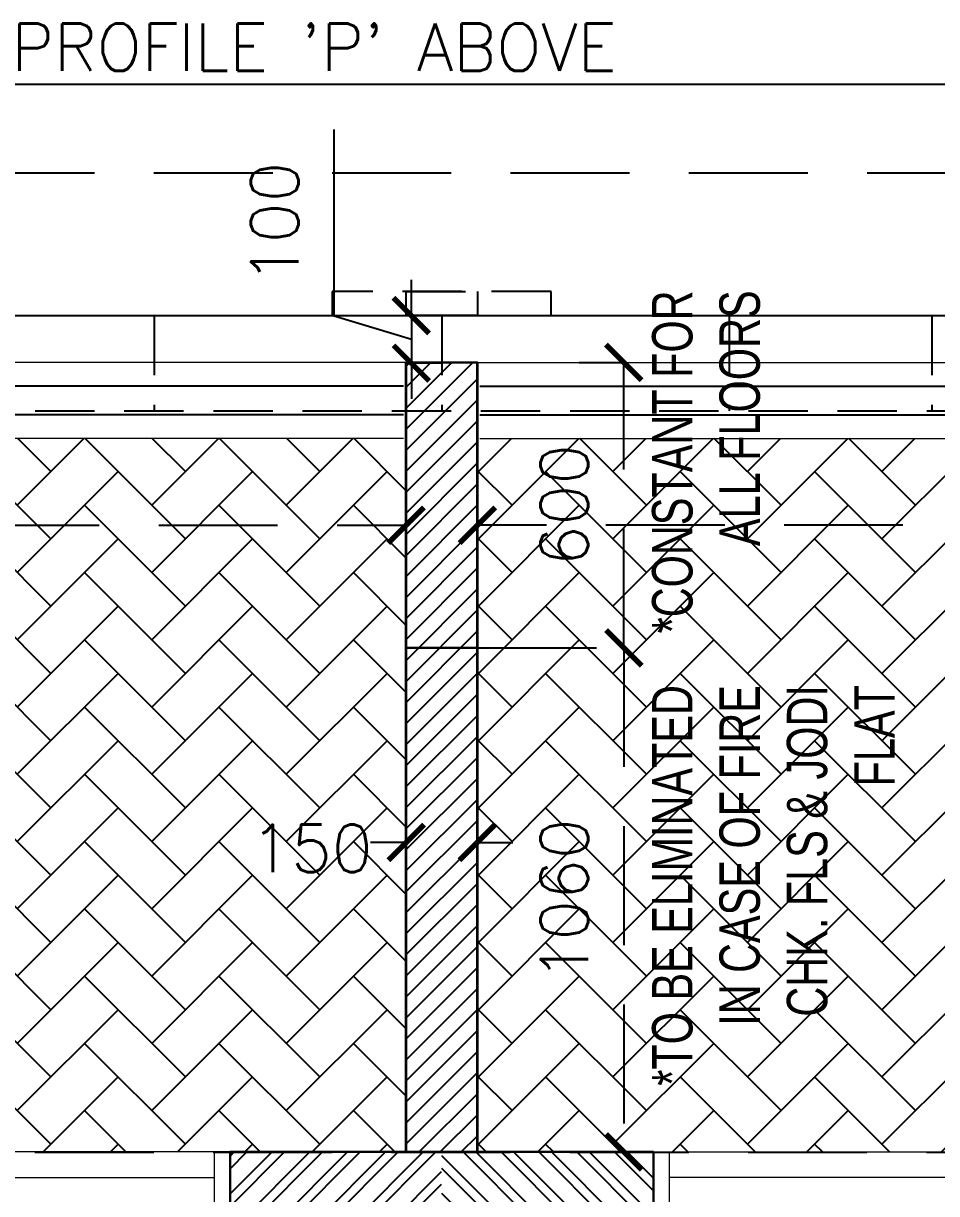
# Model space of a CAD drawing. Header units: millimetres. Extents: x 1167879 to 1231451, y -5731814 to -5645217.
# Drawn here: x 1205393 to 1207313, y -5702252 to -5699791 of the extents above; entities that cross this region are included whole.
import ezdxf

# ---------------------------------------------------------------- set-up
doc = ezdxf.new("R2010")
doc.units = ezdxf.units.MM
doc.header["$LTSCALE"] = 1000
doc.header["$MEASUREMENT"] = 0
for name, pattern in [('$2$AUDIT_D_120904163729-0', [0]), ('$5$HIDDEN', [0.375, 0.25, -0.125]), ('$7$HIDDEN', [0.375, 0.25, -0.125]), ('2BHK-A - BACK$0$AUDIT_D_120904163729-0', [0]), ('AUDIT_D_120904163729-0', [0]), ('HIDDEN', [0.375, 0.25, -0.125]), ('T8(T9 IS SIMILAR) - DIMENSION & TEXTING$0$HIDDEN', [0.375, 0.25, -0.125]), ('T8(T9 IS SIMILAR) - TYPICAL FLOOR ELEVATION$0$AUDIT_D_120904163729-0', [0]), ('T8(T9 IS SIMILAR) - TYPICAL FLOOR ELEVATION$0$HIDDEN', [0.375, 0.25, -0.125]), ('T8(T9 IS SIMILAR)$0$$0$HIDDEN', [0.375, 0.25, -0.125])]:
    doc.linetypes.add(name, pattern=pattern)
doc.layers.get('0').update_dxf_attribs({"linetype": 'AUDIT_D_120904163729-0'})
for name, color, linetype in [('$1$A-DIM', 1, '$2$AUDIT_D_120904163729-0'), ('2BHK-A - BACK$0$A-DECK SUNK 125', 8, 'Continuous'), ('2BHK-A - BACK$0$A-HATCH -160', 251, '2BHK-A - BACK$0$AUDIT_D_120904163729-0'), ('2BHK-A - BACK$0$ELE 1', 1, 'Continuous'), ('A-WALL-FEATURES', 110, 'AUDIT_D_120904163729-0'), ('T8(T9 IS SIMILAR) - DIMENSION & TEXTING$0$A-DIMENSIONS', 2, 'T8(T9 IS SIMILAR) - DIMENSION & TEXTING$0$HIDDEN'), ('T8(T9 IS SIMILAR) - TYPICAL FLOOR ELEVATION$0$A-DIM', 1, 'T8(T9 IS SIMILAR) - TYPICAL FLOOR ELEVATION$0$AUDIT_D_120904163729-0'), ('T8(T9 IS SIMILAR) - TYPICAL FLOOR ELEVATION$0$A-WALL-FEATURES', 6, 'T8(T9 IS SIMILAR) - TYPICAL FLOOR ELEVATION$0$AUDIT_D_120904163729-0'), ('T8(T9 IS SIMILAR)$0$$6$a-beam 2', 50, 'Continuous'), ('T8(T9 IS SIMILAR)$0$S-BEAM', 20, 'T8(T9 IS SIMILAR)$0$$0$HIDDEN')]:
    doc.layers.add(name, color=color, linetype=linetype)
for name, color, linetype, lineweight in [('2BHK-A - BACK$0$A-WALL- 160', 6, 'Continuous', 30), ('2BHK-A - BACK$0$Ele', 8, 'Continuous', 15), ('2BHK-A - BACK$0$Window', 4, 'Continuous', 20), ('T8(T9 IS SIMILAR) - DIMENSION & TEXTING$0$R0-18-10-2014-T1-1st Podium Floor Plan$0$Text', 2, 'Continuous', 0), ('T8(T9 IS SIMILAR)$0$D&W', 8, 'Continuous', 25)]:
    doc.layers.add(name, color=color, linetype=linetype, lineweight=lineweight)
doc.styles.add('$6$Romans 1', font='romans.shx', dxfattribs={"height": 100})
doc.styles.add('T8(T9 IS SIMILAR) - DIMENSION & TEXTING$0$ARIAL ARROW', font='swisscl.ttf')
doc.styles.add('T8(T9 IS SIMILAR) - DIMENSION & TEXTING$0$Romans 1', font='romans.shx', dxfattribs={"height": 100})
doc.styles.add('T8(T9 IS SIMILAR) - TYPICAL FLOOR ELEVATION$0$Romans 1', font='romans.shx', dxfattribs={"height": 100})
doc.dimstyles.new('$2$ALPINE S', dxfattribs={"dimscale": 0, "dimtxt": 100, "dimasz": 75, "dimexe": 0, "dimexo": 0, "dimgap": 75, "dimtad": 1, "dimdec": 0, "dimzin": 0, "dimdsep": 46, "dimtxsty": '$6$Romans 1', "dimblk": '$6$_ArchTick', "dimcen": 0.09, "dimclrd": 256, "dimclre": 256, "dimclrt": 7, "dimadec": 0, "dimazin": 0, "dimtfac": 1, "dimtdec": 0, "dimtofl": 0, "dimtmove": 1, "dimatfit": 0, "dimldrblk": '$2$_Open90', "dimfxl": 1, "dimtolj": 1, "dimtzin": 0, "dimarcsym": 0})
doc.dimstyles.new('T8(T9 IS SIMILAR) - DIMENSION & TEXTING$0$ALPINE S', dxfattribs={"dimscale": 0, "dimtxt": 100, "dimasz": 75, "dimexe": 0, "dimexo": 0, "dimgap": 75, "dimtad": 1, "dimdec": 0, "dimzin": 0, "dimdsep": 46, "dimtxsty": 'T8(T9 IS SIMILAR) - DIMENSION & TEXTING$0$Romans 1', "dimblk": 'T8(T9 IS SIMILAR) - DIMENSION & TEXTING$0$_ArchTick', "dimcen": 0.09, "dimclrd": 256, "dimclre": 256, "dimclrt": 7, "dimadec": 0, "dimazin": 0, "dimtfac": 1, "dimtdec": 0, "dimtofl": 0, "dimtmove": 1, "dimatfit": 0, "dimldrblk": 'T8(T9 IS SIMILAR) - DIMENSION & TEXTING$0$_Open90', "dimfxl": 1, "dimtolj": 1, "dimtzin": 0, "dimarcsym": 0})
doc.dimstyles.new('T8(T9 IS SIMILAR) - TYPICAL FLOOR ELEVATION$0$ALPINE S', dxfattribs={"dimscale": 0, "dimtxt": 100, "dimasz": 75, "dimexe": 0, "dimexo": 0, "dimgap": 75, "dimtad": 1, "dimdec": 0, "dimzin": 0, "dimdsep": 46, "dimtxsty": 'T8(T9 IS SIMILAR) - TYPICAL FLOOR ELEVATION$0$Romans 1', "dimblk": 'T8(T9 IS SIMILAR) - TYPICAL FLOOR ELEVATION$0$_ArchTick', "dimcen": 0.09, "dimclrd": 256, "dimclre": 256, "dimclrt": 7, "dimadec": 0, "dimazin": 0, "dimtfac": 1, "dimtdec": 0, "dimtofl": 0, "dimtmove": 1, "dimatfit": 0, "dimldrblk": 'T8(T9 IS SIMILAR) - TYPICAL FLOOR ELEVATION$0$_Open90', "dimfxl": 1, "dimtolj": 1, "dimtzin": 0, "dimarcsym": 0})

# ---------------------------------------------------------------- blocks, each defined once
blk = doc.blocks.new('T8(T9 IS SIMILAR) - DIMENSION & TEXTING$0$_ArchTick')
at = {"color": 0, "linetype": 'ByBlock', "const_width": 0.15}
blk.add_lwpolyline([(-0.5, -0.5), (0.5, 0.5)], dxfattribs=at)
blk = doc.blocks.new('*D510')
at = {"layer": 'T8(T9 IS SIMILAR) - DIMENSION & TEXTING$0$A-DIMENSIONS', "linetype": 'T8(T9 IS SIMILAR) - DIMENSION & TEXTING$0$HIDDEN', "lineweight": -2, "transparency": 16777216}
for p, q in [((1203427.3, -5700900.8), (1203427.3, -5700846.5)), ((1206197.3, -5700900.8), (1206197.3, -5700846.5))]:
    blk.add_line(p, q, dxfattribs=at)
at = {"layer": 'T8(T9 IS SIMILAR) - DIMENSION & TEXTING$0$A-DIMENSIONS', "lineweight": -2, "transparency": 16777216}
blk.add_line((1203427.3, -5700846.5), (1206197.3, -5700846.5), dxfattribs=at)
at = {"layer": 'T8(T9 IS SIMILAR) - DIMENSION & TEXTING$0$A-DIMENSIONS', "linetype": 'ByBlock', "lineweight": -2, "transparency": 16777216, "xscale": 75, "yscale": 75, "zscale": 75, "rotation": 180}
blk.add_blockref('T8(T9 IS SIMILAR) - DIMENSION & TEXTING$0$_ArchTick', (1203427.3, -5700846.5), dxfattribs=at)
at = {"layer": 'T8(T9 IS SIMILAR) - DIMENSION & TEXTING$0$A-DIMENSIONS', "linetype": 'ByBlock', "lineweight": -2, "transparency": 16777216, "xscale": 75, "yscale": 75, "zscale": 75}
blk.add_blockref('T8(T9 IS SIMILAR) - DIMENSION & TEXTING$0$_ArchTick', (1206197.3, -5700846.5), dxfattribs=at)
at = {"layer": 'T8(T9 IS SIMILAR) - DIMENSION & TEXTING$0$A-DIMENSIONS', "color": 7, "linetype": 'ByBlock', "transparency": 16777216, "insert": (1204812.3, -5700721.5), "char_height": 100, "attachment_point": 5, "style": 'T8(T9 IS SIMILAR) - DIMENSION & TEXTING$0$Romans 1'}
blk.add_mtext('\\A1;2770', dxfattribs=at)
blk = doc.blocks.new('T8(T9 IS SIMILAR) - DIMENSION & TEXTING$0$_Open90')
at = {"color": 0, "linetype": 'ByBlock', "lineweight": -2}
for p, q in [((-0.5, 0.5), (0, 0)), ((0, 0), (-1, 0)), ((0, 0), (-0.5, -0.5))]:
    blk.add_line(p, q, dxfattribs=at)
blk = doc.blocks.new('*D427')
at = {"layer": 'T8(T9 IS SIMILAR) - DIMENSION & TEXTING$0$A-DIMENSIONS', "linetype": 'T8(T9 IS SIMILAR) - DIMENSION & TEXTING$0$HIDDEN', "lineweight": -2, "transparency": 16777216}
for p, q in [((1206347.3, -5700900.8), (1206347.3, -5700846.5)), ((1209117.3, -5700900.8), (1209117.3, -5700846.5))]:
    blk.add_line(p, q, dxfattribs=at)
at = {"layer": 'T8(T9 IS SIMILAR) - DIMENSION & TEXTING$0$A-DIMENSIONS', "lineweight": -2, "transparency": 16777216}
blk.add_line((1209117.3, -5700846.5), (1206347.3, -5700846.5), dxfattribs=at)
at = {"layer": 'T8(T9 IS SIMILAR) - DIMENSION & TEXTING$0$A-DIMENSIONS', "linetype": 'ByBlock', "lineweight": -2, "transparency": 16777216, "xscale": 75, "yscale": 75, "zscale": 75, "rotation": 180}
blk.add_blockref('T8(T9 IS SIMILAR) - DIMENSION & TEXTING$0$_ArchTick', (1206347.3, -5700846.5), dxfattribs=at)
at = {"layer": 'T8(T9 IS SIMILAR) - DIMENSION & TEXTING$0$A-DIMENSIONS', "linetype": 'ByBlock', "lineweight": -2, "transparency": 16777216, "xscale": 75, "yscale": 75, "zscale": 75}
blk.add_blockref('T8(T9 IS SIMILAR) - DIMENSION & TEXTING$0$_ArchTick', (1209117.3, -5700846.5), dxfattribs=at)
at = {"layer": 'T8(T9 IS SIMILAR) - DIMENSION & TEXTING$0$A-DIMENSIONS', "color": 7, "linetype": 'ByBlock', "transparency": 16777216, "insert": (1207732.3, -5700721.5), "char_height": 100, "attachment_point": 5, "style": 'T8(T9 IS SIMILAR) - DIMENSION & TEXTING$0$Romans 1'}
blk.add_mtext('\\A1;2770', dxfattribs=at)
blk = doc.blocks.new('*D176')
at = {"layer": 'T8(T9 IS SIMILAR) - DIMENSION & TEXTING$0$A-DIMENSIONS', "linetype": 'T8(T9 IS SIMILAR) - DIMENSION & TEXTING$0$HIDDEN', "lineweight": -2, "transparency": 16777216}
for p, q in [((1206561.5, -5700504.3), (1206655.3, -5700504.3)), ((1206347.5, -5701104.3), (1206655.3, -5701104.3))]:
    blk.add_line(p, q, dxfattribs=at)
at = {"layer": 'T8(T9 IS SIMILAR) - DIMENSION & TEXTING$0$A-DIMENSIONS', "lineweight": -2, "transparency": 16777216}
blk.add_line((1206655.3, -5701104.3), (1206655.3, -5700504.3), dxfattribs=at)
at = {"layer": 'T8(T9 IS SIMILAR) - DIMENSION & TEXTING$0$A-DIMENSIONS', "linetype": 'ByBlock', "lineweight": -2, "transparency": 16777216, "xscale": 75, "yscale": 75, "zscale": 75}
for p, rotation in [((1206655.3, -5700504.3), 90), ((1206655.3, -5701104.3), 270)]:
    blk.add_blockref('T8(T9 IS SIMILAR) - DIMENSION & TEXTING$0$_ArchTick', p, dxfattribs=dict(at, rotation=rotation))
at = {"layer": 'T8(T9 IS SIMILAR) - DIMENSION & TEXTING$0$A-DIMENSIONS', "color": 7, "linetype": 'ByBlock', "transparency": 16777216, "insert": (1206530.3, -5700804.3), "char_height": 100, "attachment_point": 5, "rotation": 90, "style": 'T8(T9 IS SIMILAR) - DIMENSION & TEXTING$0$Romans 1'}
blk.add_mtext('\\A1;600', dxfattribs=at)
blk = doc.blocks.new('*D177')
at = {"layer": 'T8(T9 IS SIMILAR) - DIMENSION & TEXTING$0$A-DIMENSIONS', "linetype": 'T8(T9 IS SIMILAR) - DIMENSION & TEXTING$0$HIDDEN', "lineweight": -2, "transparency": 16777216}
for p, q in [((1206347.5, -5701104.3), (1206655.3, -5701104.3)), ((1206347.1, -5702164.3), (1206655.3, -5702164.3))]:
    blk.add_line(p, q, dxfattribs=at)
at = {"layer": 'T8(T9 IS SIMILAR) - DIMENSION & TEXTING$0$A-DIMENSIONS', "lineweight": -2, "transparency": 16777216}
blk.add_line((1206655.3, -5701104.3), (1206655.3, -5702164.3), dxfattribs=at)
at = {"layer": 'T8(T9 IS SIMILAR) - DIMENSION & TEXTING$0$A-DIMENSIONS', "linetype": 'ByBlock', "lineweight": -2, "transparency": 16777216, "xscale": 75, "yscale": 75, "zscale": 75}
for p, rotation in [((1206655.3, -5701104.3), 90), ((1206655.3, -5702164.3), 270)]:
    blk.add_blockref('T8(T9 IS SIMILAR) - DIMENSION & TEXTING$0$_ArchTick', p, dxfattribs=dict(at, rotation=rotation))
at = {"layer": 'T8(T9 IS SIMILAR) - DIMENSION & TEXTING$0$A-DIMENSIONS', "color": 7, "linetype": 'ByBlock', "transparency": 16777216, "insert": (1206530.3, -5701634.3), "char_height": 100, "attachment_point": 5, "rotation": 90, "style": 'T8(T9 IS SIMILAR) - DIMENSION & TEXTING$0$Romans 1'}
blk.add_mtext('\\A1;1060', dxfattribs=at)
blk = doc.blocks.new('*D178')
at = {"layer": 'T8(T9 IS SIMILAR) - DIMENSION & TEXTING$0$A-DIMENSIONS', "linetype": 'T8(T9 IS SIMILAR) - DIMENSION & TEXTING$0$HIDDEN', "lineweight": -2, "transparency": 16777216}
for p, q in [((1206197.5, -5701334.3), (1206197.5, -5701513.5)), ((1206347.1, -5701334.3), (1206347.1, -5701513.5))]:
    blk.add_line(p, q, dxfattribs=at)
at = {"layer": 'T8(T9 IS SIMILAR) - DIMENSION & TEXTING$0$A-DIMENSIONS', "lineweight": -2, "transparency": 16777216}
for p, q in [((1206197.5, -5701513.5), (1206122.5, -5701513.5)), ((1206347.1, -5701513.5), (1206422.1, -5701513.5))]:
    blk.add_line(p, q, dxfattribs=at)
at = {"layer": 'T8(T9 IS SIMILAR) - DIMENSION & TEXTING$0$A-DIMENSIONS', "linetype": 'ByBlock', "lineweight": -2, "transparency": 16777216, "xscale": 75, "yscale": 75, "zscale": 75}
blk.add_blockref('T8(T9 IS SIMILAR) - DIMENSION & TEXTING$0$_ArchTick', (1206197.5, -5701513.5), dxfattribs=at)
at = {"layer": 'T8(T9 IS SIMILAR) - DIMENSION & TEXTING$0$A-DIMENSIONS', "linetype": 'ByBlock', "lineweight": -2, "transparency": 16777216, "xscale": 75, "yscale": 75, "zscale": 75, "rotation": 180}
blk.add_blockref('T8(T9 IS SIMILAR) - DIMENSION & TEXTING$0$_ArchTick', (1206347.1, -5701513.5), dxfattribs=at)
at = {"layer": 'T8(T9 IS SIMILAR) - DIMENSION & TEXTING$0$A-DIMENSIONS', "color": 7, "linetype": 'ByBlock', "transparency": 16777216, "insert": (1205998.3, -5701526), "char_height": 100, "attachment_point": 5, "style": 'T8(T9 IS SIMILAR) - DIMENSION & TEXTING$0$Romans 1'}
blk.add_mtext('\\A1;150', dxfattribs=at)
blk = doc.blocks.new('2BHK-A - BACK$0$2400')
at = {"layer": '2BHK-A - BACK$0$Window', "color": 1, "lineweight": 13}
for p, q in [((1151176.5, -5692111.9), (1148842.5, -5692111.9)), ((1149607.5, -5692111.9), (1148880, -5692111.9)), ((1149607.5, -5692165.3), (1148880, -5692165.3)), ((1150373.7, -5692165.3), (1149645, -5692165.3)), ((1150411.2, -5692165.3), (1151176.5, -5692165.3)), ((1149607.5, -5692218.6), (1148842.5, -5692218.6)), ((1150373.7, -5692218.6), (1149645, -5692218.6)), ((1151139, -5692218.6), (1150411.2, -5692218.6)), ((1150373.7, -5692271.9), (1148842.5, -5692271.9)), ((1151139, -5692271.9), (1150411.2, -5692271.9))]:
    blk.add_line(p, q, dxfattribs=at)
at = {"layer": '2BHK-A - BACK$0$Window', "color": 5, "lineweight": 13}
for p, q in [((1149607.5, -5692142.2), (1148880, -5692142.2)), ((1149607.5, -5692146.7), (1148880, -5692146.7)), ((1150373.7, -5692183.8), (1149645, -5692183.8)), ((1150373.7, -5692200), (1149645, -5692200)), ((1151139, -5692237.2), (1150411.2, -5692237.2)), ((1151139, -5692253.3), (1150411.2, -5692253.3))]:
    blk.add_line(p, q, dxfattribs=at)
at = {"layer": '2BHK-A - BACK$0$Window', "color": 4, "lineweight": 13}
for points in [[(1148842.5, -5692111.9), (1148809.5, -5692111.9), (1148809.5, -5692271.9), (1148842.5, -5692271.9)], [(1148880, -5692146.7), (1148880, -5692165.3), (1148842.5, -5692165.3), (1148842.5, -5692111.9), (1148880, -5692111.9), (1148880, -5692142.2), (1148875.5, -5692142.2), (1148875.5, -5692146.7)], [(1149607.5, -5692146.7), (1149607.5, -5692165.3), (1149645, -5692165.3), (1149645, -5692111.9), (1149607.5, -5692111.9), (1149607.5, -5692142.2), (1149612, -5692142.2), (1149612, -5692146.7)], [(1151209.5, -5692111.9), (1151176.5, -5692111.9), (1151176.5, -5692271.9), (1151209.5, -5692271.9)], [(1149645, -5692200), (1149645, -5692218.6), (1149607.5, -5692218.6), (1149607.5, -5692165.3), (1149645, -5692165.3), (1149645, -5692183.8), (1149640.5, -5692183.8), (1149640.5, -5692200)], [(1150373.7, -5692200), (1150373.7, -5692218.6), (1150411.2, -5692218.6), (1150411.2, -5692165.3), (1150373.7, -5692165.3), (1150373.7, -5692183.8), (1150378.2, -5692183.8), (1150378.2, -5692200)], [(1150411.2, -5692253.3), (1150411.2, -5692271.9), (1150373.7, -5692271.9), (1150373.7, -5692218.6), (1150411.2, -5692218.6), (1150411.2, -5692237.2), (1150406.7, -5692237.2), (1150406.7, -5692253.3)], [(1151139, -5692253.3), (1151139, -5692271.9), (1151176.5, -5692271.9), (1151176.5, -5692218.6), (1151139, -5692218.6), (1151139, -5692237.2), (1151143.5, -5692237.2), (1151143.5, -5692253.3)]]:
    blk.add_lwpolyline(points, close=True, dxfattribs=at)
blk = doc.blocks.new('2BHK-A - BACK')
at = {"layer": '2BHK-A - BACK$0$A-DECK SUNK 125'}
h = blk.add_hatch(dxfattribs=at)
h.set_pattern_fill('AR-HBONE', color=256, scale=25)
h.set_pattern_definition([(45, (54492.58, 14880.85), (1e-14, 141.4213562), [300, -100]), (135, (54563.29, 14951.56), (1e-14, 141.4213562), [300, -100])])
h.paths.add_polyline_path([(1206197.1, -5702164.3), (1206197.1, -5700664.3), (1203427.1, -5700664.3), (1203427.1, -5702164.3)])
at = {"layer": '2BHK-A - BACK$0$A-HATCH -160', "linetype": 'ByBlock'}
h = blk.add_hatch(dxfattribs=at)
h.set_pattern_fill('ANSI32', color=256, scale=150)
h.paths.add_polyline_path([(1205827.1, -5702324.3), (1206272.1, -5702324.3), (1206272.1, -5702164.3), (1205827.1, -5702164.3)])
h.paths.add_polyline_path([(1202792.1, -5702324.3), (1202792.1, -5702164.3), (1203427.1, -5702164.3), (1203427.1, -5702324.3)])
at = {"layer": '2BHK-A - BACK$0$A-WALL- 160', "linetype": 'ByBlock'}
for p, q in [((1206347.1, -5701104.3), (1206197.1, -5701104.3)), ((1205827.1, -5702164.3), (1206272.1, -5702164.3)), ((1205827.1, -5702164.3), (1205827.1, -5702324.3))]:
    blk.add_line(p, q, dxfattribs=at)
blk.add_lwpolyline([(1206197.1, -5702164.3), (1206197.1, -5700504.3), (1206347.1, -5700504.3), (1206347.1, -5702164.3)], dxfattribs=at)
at = {"layer": '2BHK-A - BACK$0$Ele'}
for p, q in [((1206197.1, -5700504.3), (1203267.1, -5700504.3)), ((1206192.1, -5700664.3), (1203427.1, -5700664.3))]:
    blk.add_line(p, q, dxfattribs=at)
at = {"layer": '2BHK-A - BACK$0$ELE 1'}
for p, q in [((1206192.1, -5700554.3), (1203317.1, -5700554.3)), ((1206192.1, -5700614.3), (1203377.1, -5700614.3))]:
    blk.add_line(p, q, dxfattribs=at)
at = {"layer": '2BHK-A - BACK$0$A-WALL- 160', "linetype": 'ByBlock'}
blk.add_blockref('2BHK-A - BACK$0$2400', (54617.6, -10052.4), dxfattribs=at)
blk = doc.blocks.new('T8(T9 IS SIMILAR) - TYPICAL FLOOR ELEVATION$0$_ArchTick')
at = {"color": 0, "linetype": 'ByBlock', "const_width": 0.15}
blk.add_lwpolyline([(-0.5, -0.5), (0.5, 0.5)], dxfattribs=at)
blk = doc.blocks.new('*D715')
at = {"layer": 'T8(T9 IS SIMILAR) - TYPICAL FLOOR ELEVATION$0$A-DIM', "lineweight": -2, "transparency": 16777216}
for p, q in [((1206045.9, -5700407), (1206045.9, -5700014.1)), ((1206208.4, -5700405.8), (1206208.4, -5700330.8)), ((1206208.4, -5700455.8), (1206045.9, -5700407)), ((1206208.4, -5700405.8), (1206208.4, -5700505.8)), ((1206208.4, -5700505.8), (1206208.4, -5700580.8))]:
    blk.add_line(p, q, dxfattribs=at)
at = {"layer": 'T8(T9 IS SIMILAR) - TYPICAL FLOOR ELEVATION$0$A-DIM', "linetype": 'T8(T9 IS SIMILAR) - TYPICAL FLOOR ELEVATION$0$HIDDEN', "lineweight": -2, "transparency": 16777216}
for p, q in [((1206272.3, -5700405.8), (1206208.4, -5700405.8)), ((1206272.3, -5700505.8), (1206208.4, -5700505.8))]:
    blk.add_line(p, q, dxfattribs=at)
at = {"layer": 'T8(T9 IS SIMILAR) - TYPICAL FLOOR ELEVATION$0$A-DIM', "linetype": 'ByBlock', "lineweight": -2, "transparency": 16777216, "xscale": 75, "yscale": 75, "zscale": 75}
for p, rotation in [((1206208.4, -5700405.8), 270), ((1206208.4, -5700505.8), 90)]:
    blk.add_blockref('T8(T9 IS SIMILAR) - TYPICAL FLOOR ELEVATION$0$_ArchTick', p, dxfattribs=dict(at, rotation=rotation))
at = {"layer": 'T8(T9 IS SIMILAR) - TYPICAL FLOOR ELEVATION$0$A-DIM', "color": 7, "linetype": 'ByBlock', "transparency": 16777216, "insert": (1205920.9, -5700210.6), "char_height": 100, "attachment_point": 5, "rotation": 90, "style": 'T8(T9 IS SIMILAR) - TYPICAL FLOOR ELEVATION$0$Romans 1'}
blk.add_mtext('\\A1;100', dxfattribs=at)
blk = doc.blocks.new('T8(T9 IS SIMILAR) - TYPICAL FLOOR ELEVATION$0$_Open90')
at = {"color": 0, "linetype": 'ByBlock', "lineweight": -2}
for p, q in [((-0.5, 0.5), (0, 0)), ((0, 0), (-1, 0)), ((0, 0), (-0.5, -0.5))]:
    blk.add_line(p, q, dxfattribs=at)
blk = doc.blocks.new('$6$_ArchTick')
at = {"color": 0, "linetype": 'ByBlock', "const_width": 0.15}
blk.add_lwpolyline([(-0.5, -0.5), (0.5, 0.5)], dxfattribs=at)
blk = doc.blocks.new('*D56')
at = {"layer": '$1$A-DIM', "linetype": '$5$HIDDEN', "lineweight": -2, "transparency": 16777216}
for p, q in [((17960.2, 18394.1), (17960.2, 18880.8)), ((24920.2, 18394.1), (24920.2, 18880.8))]:
    blk.add_line(p, q, dxfattribs=at)
at = {"layer": '$1$A-DIM', "lineweight": -2, "transparency": 16777216}
blk.add_line((17960.2, 18880.8), (24920.2, 18880.8), dxfattribs=at)
at = {"layer": '$1$A-DIM', "linetype": 'ByBlock', "lineweight": -2, "transparency": 16777216, "xscale": 75, "yscale": 75, "zscale": 75, "rotation": 180}
blk.add_blockref('$6$_ArchTick', (17960.2, 18880.8), dxfattribs=at)
at = {"layer": '$1$A-DIM', "linetype": 'ByBlock', "lineweight": -2, "transparency": 16777216, "xscale": 75, "yscale": 75, "zscale": 75}
blk.add_blockref('$6$_ArchTick', (24920.2, 18880.8), dxfattribs=at)
at = {"layer": '$1$A-DIM', "color": 7, "linetype": 'ByBlock', "transparency": 16777216, "insert": (20755.7, 18958.5), "char_height": 100, "attachment_point": 5, "style": '$6$Romans 1'}
blk.add_mtext("\\A1;6960 ARCH PROFILE 'P' ABOVE", dxfattribs=at)
blk = doc.blocks.new('$2$_Open90')
at = {"color": 0, "linetype": 'ByBlock', "lineweight": -2}
for p, q in [((-0.5, 0.5), (0, 0)), ((0, 0), (-1, 0)), ((0, 0), (-0.5, -0.5))]:
    blk.add_line(p, q, dxfattribs=at)
blk = doc.blocks.new('T8(T9 IS SIMILAR) - DIMENSION & TEXTING')
at = {"linetype": 'ByBlock'}
h = blk.add_hatch(dxfattribs=at)
h.set_pattern_fill('ANSI31', color=8, scale=250)
h.paths.add_polyline_path([(1206197.7, -5702164.3), (1206347.3, -5702164.3), (1206347.1, -5700504.3), (1206197.5, -5700504.3)])
at = {"layer": 'T8(T9 IS SIMILAR) - DIMENSION & TEXTING$0$R0-18-10-2014-T1-1st Podium Floor Plan$0$Text', "linetype": 'ByBlock', "char_height": 85, "attachment_point": 3, "rotation": 90, "style": 'T8(T9 IS SIMILAR) - DIMENSION & TEXTING$0$ARIAL ARROW'}
for s, insert, width in [('*CONSTANT FOR ALL FLOORS', (1206714.6, -5700352.8), 815.538), ('*TO BE ELIMINATED IN CASE OF FIRE CHK. FLS & JODI FLAT', (1206714.6, -5701182.7), 926.885)]:
    blk.add_mtext(s, dxfattribs=dict(at, insert=insert, width=width))
at = {"layer": 'T8(T9 IS SIMILAR) - DIMENSION & TEXTING$0$A-DIMENSIONS', "linetype": 'ByBlock'}
for base, p1, p2, angle, picture, middle in [((1206655.3, -5700504.3), (1206347.5, -5701104.3), (1206561.5, -5700504.3), 90, '*D176', (1206530.3, -5700804.3)), ((1206347.3, -5700846.5), (1209117.3, -5700900.8), (1206347.3, -5700900.8), 180, '*D427', (1207732.3, -5700721.5)), ((1206655.3, -5702164.3), (1206347.5, -5701104.3), (1206347.1, -5702164.3), 90, '*D177', (1206530.3, -5701634.3))]:
    dim = blk.add_linear_dim(base=base, p1=p1, p2=p2, angle=angle, dimstyle='T8(T9 IS SIMILAR) - DIMENSION & TEXTING$0$ALPINE S', override={"dimscale": 1, "dimfxl": 5, "dimarcsym": 1}, dxfattribs=at)
    dim.commit()
    dim.dimension.update_dxf_attribs({"geometry": picture, "text_midpoint": middle})
dim = blk.add_linear_dim(base=(1206197.3, -5700846.5), p1=(1203427.3, -5700900.8), p2=(1206197.3, -5700900.8), dimstyle='T8(T9 IS SIMILAR) - DIMENSION & TEXTING$0$ALPINE S', override={"dimscale": 1, "dimfxl": 5, "dimarcsym": 1}, dxfattribs=at)
dim.commit()
dim.dimension.update_dxf_attribs({"geometry": '*D510', "text_midpoint": (1204812.3, -5700721.5)})
dim = blk.add_linear_dim(base=(1206197.5, -5701513.5), p1=(1206347.1, -5701334.3), p2=(1206197.5, -5701334.3), dimstyle='T8(T9 IS SIMILAR) - DIMENSION & TEXTING$0$ALPINE S', override={"dimscale": 1, "dimfxl": 5, "dimarcsym": 1}, dxfattribs=at)
dim.commit()
dim.dimension.update_dxf_attribs({"geometry": '*D178', "text_midpoint": (1205998.3, -5701651), "dimtype": 128})
blk = doc.blocks.new('T8(T9 IS SIMILAR) - TYPICAL FLOOR ELEVATION')
at = {"layer": 'T8(T9 IS SIMILAR) - TYPICAL FLOOR ELEVATION$0$A-WALL-FEATURES', "linetype": 'ByBlock'}
blk.add_lwpolyline([(1203167.3, -5701090.3), (1203167.3, -5700405.8), (1209377.3, -5700405.8), (1209377.3, -5701090.3)], dxfattribs=at)
at = {"layer": 'T8(T9 IS SIMILAR) - TYPICAL FLOOR ELEVATION$0$A-DIM', "linetype": 'ByBlock'}
dim = blk.add_linear_dim(base=(1206208.4, -5700505.8), p1=(1206272.3, -5700405.8), p2=(1206272.3, -5700505.8), angle=90, dimstyle='T8(T9 IS SIMILAR) - TYPICAL FLOOR ELEVATION$0$ALPINE S', override={"dimscale": 1, "dimfxl": 5, "dimarcsym": 1}, dxfattribs=at)
dim.commit()
dim.dimension.update_dxf_attribs({"geometry": '*D715', "text_midpoint": (1205920.9, -5700332)})
blk = doc.blocks.new('T8(T9 IS SIMILAR)')
at = {"layer": 'T8(T9 IS SIMILAR)$0$D&W', "linetype": 'ByBlock'}
blk.add_blockref('2BHK-A - BACK', (0, 0), dxfattribs=at)
at = {"layer": 'T8(T9 IS SIMILAR)$0$D&W', "linetype": 'ByBlock', "xscale": -1}
blk.add_blockref('2BHK-A - BACK', (2412544.6, 0), dxfattribs=at)
at = {"layer": 'T8(T9 IS SIMILAR)$0$D&W', "linetype": 'ByBlock'}
blk.add_blockref('T8(T9 IS SIMILAR) - TYPICAL FLOOR ELEVATION', (0, 0), dxfattribs=at)
at = {"layer": 'T8(T9 IS SIMILAR)$0$$6$a-beam 2', "linetype": 'ByBlock'}
blk.add_blockref('T8(T9 IS SIMILAR) - DIMENSION & TEXTING', (0, 0), dxfattribs=at)
at = {"layer": 'T8(T9 IS SIMILAR)$0$S-BEAM'}
blk.add_line((1202791.6, -5702164.6), (1209751.7, -5702164.5), dxfattribs=at)
blk = doc.blocks.new('2ndflproj')
at = {"layer": '$1$A-DIM', "linetype": 'ByBlock'}
dim = blk.add_linear_dim(base=(24920.2, 18880.8), p1=(17960.2, 18394.1), p2=(24920.2, 18394.1), text="<> ARCH PROFILE 'P' ABOVE", dimstyle='$2$ALPINE S', override={"dimscale": 1, "dimfxl": 5, "dimarcsym": 1}, dxfattribs=at)
dim.commit()
dim.dimension.update_dxf_attribs({"geometry": '*D56', "text_midpoint": (20755.7, 18824), "dimtype": 128})

msp = doc.modelspace()

# ---------------------------------------------------------------- linework, layer by layer
at = {"layer": 'A-WALL-FEATURES', "color": 3, "linetype": 'HIDDEN'}
msp.add_lwpolyline([(1202292.4, -5701090.3), (1202292.2, -5700105.8), (1210252.3, -5700105.8), (1210252.3, -5701089.9)], dxfattribs=at)

# ---------------------------------------------------------------- next in the draw order: block references
at = {"linetype": 'ByBlock'}
msp.add_blockref('T8(T9 IS SIMILAR) - DIMENSION & TEXTING', (0, 0), dxfattribs=at)

# ---------------------------------------------------------------- next in the draw order: block references
msp.add_blockref('T8(T9 IS SIMILAR)', (0, 0), dxfattribs=at)

# ---------------------------------------------------------------- next in the draw order: linework, layer by layer
at = {"color": 3, "linetype": '$7$HIDDEN', "ltscale": 0.5}
for p, q in [((1202792.3, -5700405.8), (1209752.3, -5700405.8)), ((1205667.5, -5700405.8), (1205667.5, -5700605.8)), ((1206272.2, -5700405.8), (1206272.2, -5700605.8)), ((1206876.9, -5700405.8), (1206876.9, -5700605.8)), ((1207303.2, -5700405.8), (1207303.2, -5700605.8)), ((1202792.1, -5700605.8), (1209752.5, -5700605.8))]:
    msp.add_line(p, q, dxfattribs=at)
at = {"color": 3, "linetype": '$7$HIDDEN', "ltscale": 0.5, "elevation": 0.3}
for points in [[(1206042.2, -5700405.4), (1206502.2, -5700405.4), (1206502.2, -5700355.4), (1206042.2, -5700355.4)], [(1206197.2, -5700355.4), (1206347.2, -5700355.4), (1206347.2, -5700405.4), (1206197.2, -5700405.4)]]:
    msp.add_lwpolyline(points, close=True, dxfattribs=at)

# ---------------------------------------------------------------- next in the draw order: block references
at = {"linetype": 'ByBlock'}
msp.add_blockref('2ndflproj', (1184832.1, -5718799.9), dxfattribs=at)

doc.saveas('drawing.dxf')
